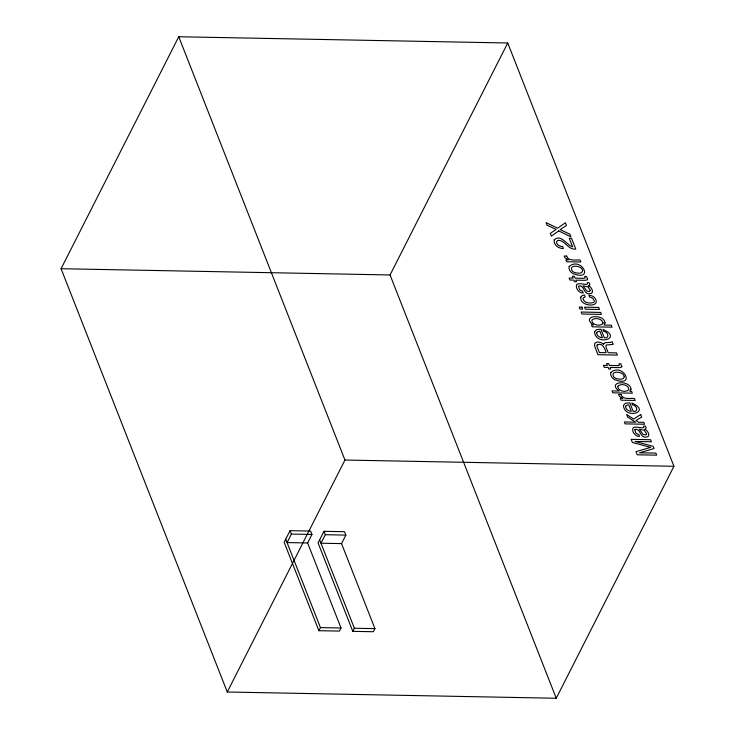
<?xml version="1.0" encoding="UTF-8"?>
<svg xmlns="http://www.w3.org/2000/svg" width="735" height="735" viewBox="0 0 735 735"><rect width="100%" height="100%" fill="white"/><g stroke="black" fill="none" stroke-linecap="round" stroke-linejoin="round"><path stroke-width="1.1" d="M61.069 268.716L178.752 36.75L507.738 42.997L673.931 466.284L556.248 698.25L227.262 692.003L61.069 268.716L390.055 274.963L507.738 42.997M290.049 530.67L284.16 542.274L318.88 630.703L339.441 631.089L341.012 627.993L307.625 542.972L311.943 534.455L310.611 531.056L290.049 530.67L291.391 534.069L287.073 542.577L307.625 542.972M227.262 692.003L344.945 460.036L178.752 36.75M323.97 531.313L318.08 542.917L352.8 631.347L373.362 631.732L374.933 628.636L341.545 543.615L345.863 535.098L344.531 531.699L323.97 531.313L325.311 534.712L320.993 543.229L341.545 543.615M318.88 630.703L320.451 627.607L285.731 539.178M352.8 631.347L354.371 628.25L319.651 539.821M344.945 460.036L673.931 466.284M291.391 534.069L311.943 534.455M325.311 534.712L345.863 535.098M320.451 627.607L341.012 627.993M354.371 628.25L374.933 628.636M390.055 274.963L556.248 698.25M582.634 270.691C582.304 274.431 576.488 273.154 574.108 272.29A3.629 2.38 26.9 0 1 571.839 270.471C568.817 264.067 582.267 265.399 582.634 270.691M624.254 376.697C623.923 380.436 618.117 379.159 615.728 378.295A3.629 2.38 26.9 0 1 613.459 376.476C610.436 370.072 623.886 371.405 624.254 376.697M596.728 332.78C596.462 335.794 599.806 337.604 602.406 337.733L599.852 331.219L597.592 331.724L596.728 332.78M625.614 406.363C625.347 409.367 628.691 411.177 631.291 411.315L628.737 404.792L626.477 405.307L625.614 406.363M617.722 386.417C617.933 391.296 625.77 392.784 628.792 389.798C629.261 384.635 620.349 383.027 617.722 386.417M594.56 331.834C595.607 346.654 623.464 338.082 602.893 329.427L603.655 331.366C607.726 331.439 610.307 338.642 604.326 337.824L600.945 329.225L596.664 329.611L594.56 331.834M623.455 405.408C624.493 420.227 652.358 411.655 631.778 403L632.541 404.939C636.611 405.022 639.193 412.225 633.212 411.398L629.831 402.798L625.549 403.184L623.455 405.408M578.546 286.42L579.575 289.783L582.515 291.17L583.232 293.017C579.079 293.173 575.147 288.386 576.727 284.482C578.923 281.964 589.185 286.751 587.274 282.672L589.038 282.709L589.81 284.068L589.516 285.529L588.331 285.851C591.693 286.76 595.056 293.724 589.599 293.734C583.737 294.606 584.224 285.097 579.051 285.897L578.546 286.42M634.856 429.837L635.885 433.209L638.816 434.596L639.542 436.434C635.389 436.59 631.457 431.803 633.037 427.908C635.224 425.39 645.495 430.168 643.584 426.098L645.339 426.125L646.111 427.494L645.817 428.955L644.641 429.268C647.994 430.177 651.366 437.141 645.909 437.15C640.047 438.023 640.534 428.523 635.362 429.313L634.856 429.837M580.788 297.124C579.18 307.156 602.875 308.002 594.486 297.565A5.448 3.574 26.9 0 0 591.528 295.755L588.864 295.13L589.617 297.05L592.493 298.088L594.358 300.799A3.271 2.15 26.9 0 1 593.623 302.37C590.076 303.785 583.719 303.132 583.02 298.529L583.351 297.721L585.216 296.968L584.463 295.047L582.239 295.507L580.788 297.124M605.061 322.931L604.023 325.072L611.272 325.21L612.044 327.185L592.272 326.809L591.519 324.888L593.393 324.925C580.126 315.738 604.041 312.991 605.061 322.931M603.012 322.876L602.902 323.648C599.935 326.625 591.473 325.09 591.859 320.028C594.891 317.29 602.002 318.42 603.012 322.876M631.016 389.173L629.812 391.332L631.631 391.36L632.339 393.179L612.815 392.812L612.062 390.891L619.127 391.029C606.21 381.566 630.198 379.324 631.016 389.173M554.245 239.867C553.29 244.884 558.756 248.77 563.387 248.485L562.597 246.482C559.85 246.565 556.625 244.966 556.468 241.907L557.727 240.363C565.04 239.72 567.934 250.102 575.771 249.101L571.545 238.333L569.294 238.296L572.657 246.859C566.74 245.168 560.86 233.592 554.245 239.867M569.156 266.548L568.991 268.45L569.91 270.737A6.551 4.3 26.9 0 0 573.006 273.604C594.891 281.955 581.1 256.019 569.156 266.548M610.776 372.553L610.61 374.455L611.529 376.743A6.551 4.3 26.9 0 0 614.625 379.609C636.51 387.961 622.72 362.024 610.776 372.553M587.596 279.171L587.237 279.879L585.207 280.329L575.817 280.154L576.442 281.735L574.494 281.698L573.87 280.118L569.91 280.035L569.129 278.041L573.089 278.124L572.354 276.25L574.301 276.286L575.036 278.161L584.288 278.335L585.124 277.931L584.656 276.479L586.539 276.516L587.596 279.171M621.865 366.471L621.507 367.169L619.476 367.619L610.087 367.445L610.712 369.034L608.764 368.998L608.139 367.408L604.179 367.335L603.398 365.341L607.358 365.414L606.623 363.54L608.571 363.577L609.306 365.451L618.567 365.626L619.394 365.231L618.925 363.77L620.809 363.807L621.865 366.471M603.913 343.594L603.701 344.412C601.515 342.234 597.289 340.93 594.817 343.263L594.505 345.588L597.922 354.711L617.382 355.079L616.527 352.901L608.185 352.736L606.237 347.774L605.824 345.827L606.458 345L613.183 344.384L612.136 341.711L610.776 342.381L605.208 342.666L603.913 343.594M590.306 290.408L589.608 291.538L586.907 291.133L583.039 285.841L587.926 286.852L590.306 290.408M646.616 433.825L645.909 434.955L643.217 434.55L639.34 429.268L644.227 430.278L646.616 433.825M597.188 344.935L596.949 346.24L599.337 352.57L605.98 352.699C605.383 348.877 602.02 342.032 597.188 344.935M558.738 230.919L551.369 236.137L550.304 233.408L556.129 229.439L547.088 225.222L546.068 222.631L557.672 228.208L565.426 222.733L566.483 225.443L560.189 229.623L569.937 234.235L570.966 236.863L558.738 230.919M640.718 414.512L633.708 419.088L626.633 414.494L627.616 417.011L635.637 422.193L624.337 421.973L625.081 423.875L644.54 424.242L643.796 422.349L638.467 422.248L635.986 420.558L641.71 417.03L640.718 414.512M650.622 447.358L635.986 451.667L637.217 454.79L656.677 455.158L655.859 453.072L639.468 452.824L654.067 448.506L653.213 446.347L635.003 441.45L651.43 441.799L650.622 439.732L631.163 439.365L632.376 442.452L650.622 447.358M566.685 256.074L564.168 256.028L565.04 257.774L568.375 259.914L565.922 259.868L566.657 261.743L580.843 262.009L580.071 260.034C576.01 259.584 568.265 261.614 566.685 256.074M581.927 307.138L579.226 307.083L580.016 309.086L582.717 309.141L581.927 307.138M598.685 307.45L584.564 307.184L585.354 309.187L599.475 309.463L598.685 307.45M600.633 312.421L581.174 312.044L581.945 314.02L601.405 314.387L600.633 312.421M621.029 394.511L618.512 394.465L619.384 396.211L622.72 398.352L620.276 398.306L621.011 400.18L635.196 400.446L634.415 398.471C630.364 398.021 622.618 400.051 621.029 394.511"/></g></svg>
